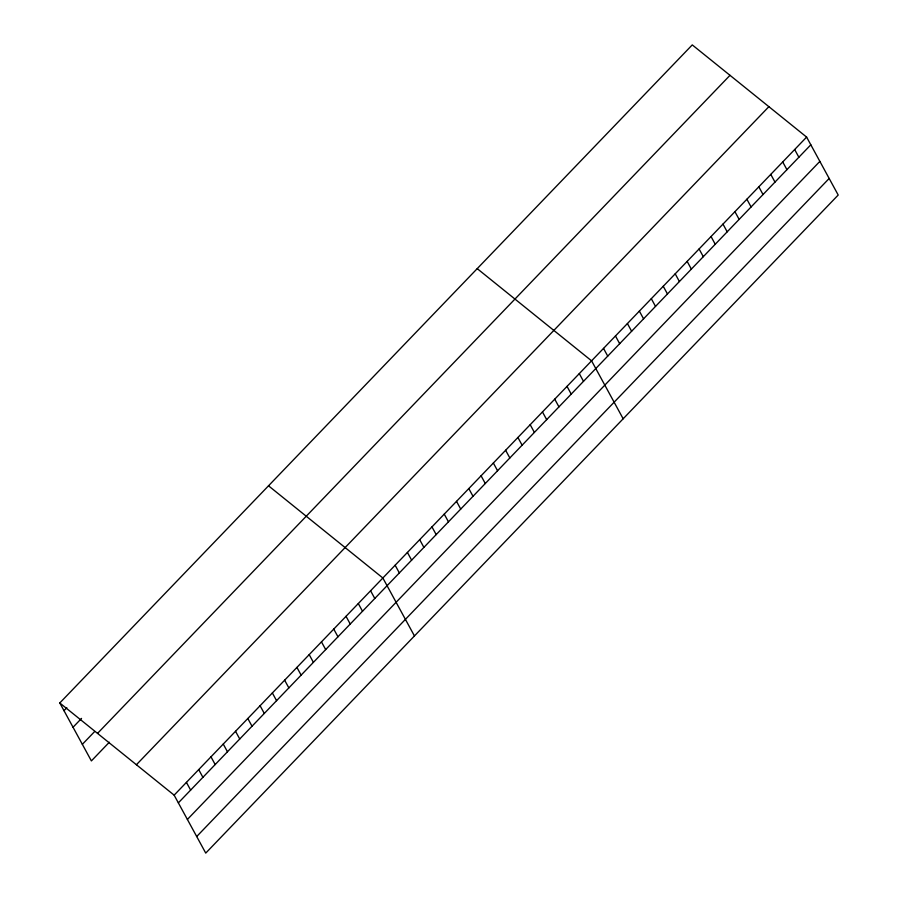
<?xml version="1.0" encoding="UTF-8"?>
<svg xmlns="http://www.w3.org/2000/svg" width="898" height="898" viewBox="0 0 898 898"><rect width="100%" height="100%" fill="white"/><g stroke="black" fill="none" stroke-linecap="round" stroke-linejoin="round"><path stroke-width="1.35" d="M59.796 702.966L692.257 44.9L806.617 137.091L838.204 195.034L205.743 853.1L174.145 795.157L59.796 702.966L91.383 760.909L109.332 742.231M64.005 710.677L66.834 707.725M73.041 727.245L81.538 718.411M82.347 744.33L94.627 731.556M97.534 733.385L729.995 75.32M136.406 764.737L768.879 106.671M174.145 795.157L806.617 137.091M178.354 802.868L810.815 144.814M187.39 819.447L819.863 161.382M196.707 836.521L829.168 178.466M477.22 268.637L591.58 360.839L623.167 418.782M268.502 485.796L382.862 577.998L414.449 635.941M794.663 149.528L798.872 157.24M782.719 161.954L786.929 169.666M770.776 174.392L774.985 182.103M758.832 186.818L763.031 194.529M746.878 199.244L751.087 206.955M734.934 211.681L739.144 219.393M722.991 224.107L727.189 231.819M711.036 236.533L715.246 244.256M699.093 248.971L703.302 256.682M687.15 261.397L691.359 269.108M675.206 273.823L679.404 281.545M663.252 286.26L667.461 293.972M651.308 298.686L655.518 306.398M639.365 311.112L643.574 318.835M627.421 323.549L631.62 331.261M615.467 335.975L619.676 343.687M603.523 348.402L607.733 356.124M579.3 373.613L583.509 381.324M567.02 386.387L571.229 394.099M554.74 399.161L558.949 406.873M542.471 411.935L546.669 419.647M530.19 424.709L534.4 432.421M517.91 437.483L522.12 445.195M505.63 450.257L509.839 457.969M493.361 463.031L497.559 470.743M481.081 475.805L485.29 483.517M468.801 488.579L473.01 496.291M456.521 501.353L460.73 509.065M444.252 514.127L448.45 521.839M431.972 526.902L436.181 534.613M419.692 539.676L423.901 547.387M407.423 552.45L411.621 560.161M395.142 565.224L399.341 572.935M370.582 590.772L374.792 598.483M358.313 603.546L362.511 611.257M346.033 616.32L350.242 624.031M333.753 629.094L337.962 636.805M321.473 641.868L325.682 649.58M309.204 654.642L313.402 662.354M296.924 667.416L301.133 675.128M284.644 680.19L288.853 687.902M272.363 692.964L276.573 700.676M260.094 705.738L264.293 713.45M247.814 718.512L252.024 726.224M235.534 731.286L239.744 738.998M223.254 744.06L227.463 751.772M210.985 756.834L215.183 764.546M198.705 769.608L202.914 777.32M186.425 782.383L190.634 790.094"/></g></svg>
